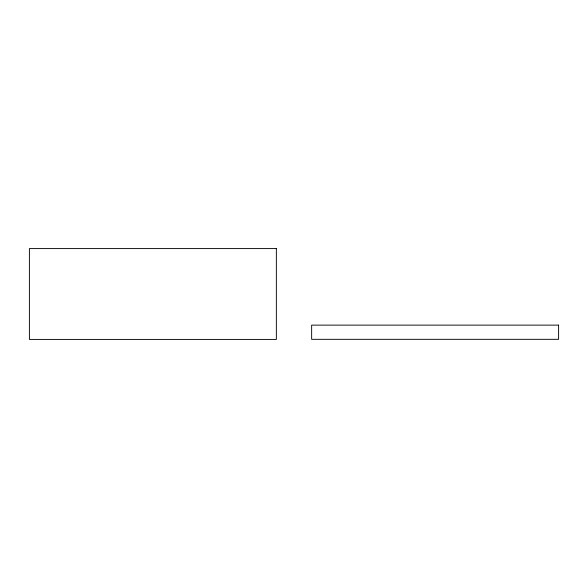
<?xml version="1.0" encoding="UTF-8"?>
<svg xmlns="http://www.w3.org/2000/svg" width="588" height="588" viewBox="0 0 588 588"><rect width="100%" height="100%" fill="white"/><g stroke="black" fill="none" stroke-linecap="round" stroke-linejoin="round"><path stroke-width="0.88" d="M276.353 248.584L29.4 248.584L29.4 339.416L276.353 339.416L276.353 248.584M558.6 325.127L311.647 325.127L311.647 339.32L558.6 339.32L558.6 325.127"/></g></svg>
